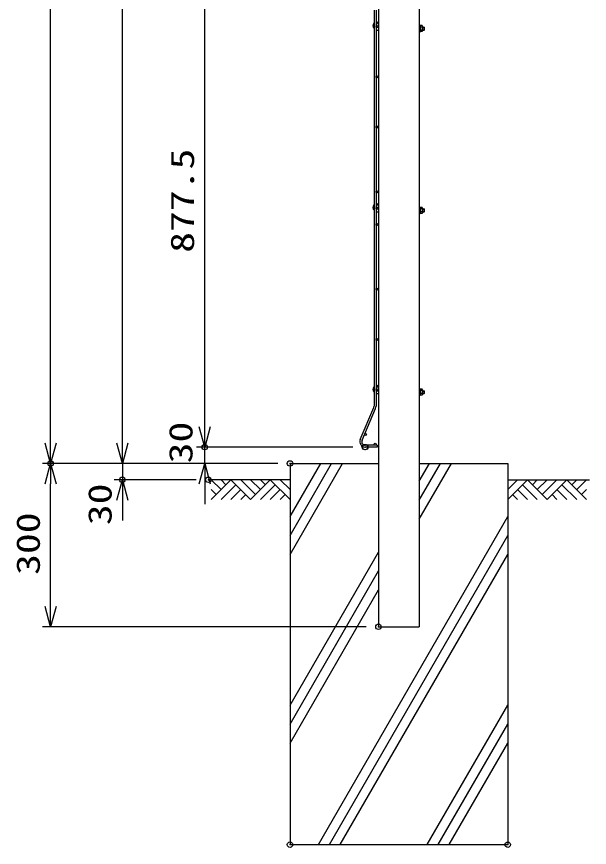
# Model space of a CAD drawing. Units: millimetres, scale not verified. Extents: x -6301 to 6299, y -4454 to 4456.
# Drawn here: x 3622 to 4674, y -1564 to -39 of the extents above; entities that cross this region are included whole.
import ezdxf
from ezdxf.enums import TextEntityAlignment as Align

# ---------------------------------------------------------------- set-up
doc = ezdxf.new("R2010")
doc.units = ezdxf.units.MM
doc.header["$LTSCALE"] = 20
doc.header["$PDMODE"] = 32
doc.header["$PDSIZE"] = 10
for name, color, linetype, lineweight in [('0-3_0', 7, 'Continuous', 25), ('0-7_LAYER03', 7, 'Continuous', 25), ('0-8_EXTCNT-LMEC0', 4, 'Continuous', 25), ('0-9_EXTCNT-L', 7, 'Continuous', 25)]:
    doc.layers.add(name, color=color, linetype=linetype, lineweight=lineweight)
doc.layers.add('0-4_DEFPOINTS', color=7, linetype='Continuous')
doc.styles.add('ＭＳ ゴシック', font='')
doc.styles.get('ＭＳ ゴシック').set_extended_font_data('MS Gothic')

# ---------------------------------------------------------------- blocks, each defined once
blk = doc.blocks.new('_Open30')
at = {"layer": '0-3_0', "color": 2}
blk.add_line((0, 0), (-20, 0), dxfattribs=at)
blk.add_lwpolyline([(-20, 5.36), (0, 0), (-20, -5.36)], dxfattribs=at)

msp = doc.modelspace()

# ---------------------------------------------------------------- linework, layer by layer
at = {"layer": '0-3_0', "color": 2}
for p, q in [((3684.18, -821.74), (3684.18, 1307.97)), ((3816.04, -821.74), (3816.04, 903.26)), ((3967.47, -791.74), (3967.47, 10.77)), ((3967.47, -791.74), (3967.47, -754.24)), ((3816.04, -821.74), (3816.04, -784.24)), ((3967.47, -859.24), (3967.47, -829.24)), ((3816.04, -859.24), (3816.04, -889.24)), ((3684.18, -1121.74), (3684.18, -896.74)), ((3967.47, -896.74), (3967.47, -934.24)), ((3816.04, -926.74), (3816.04, -964.24))]:
    msp.add_line(p, q, dxfattribs=at)
at = {"layer": '0-3_0', "color": 3}
for p, q in [((4278.44, -26.79), (4278.44, -754.17)), ((4282.04, -26.79), (4282.04, -754.17)), ((4253.03, -815.32), (4277.93, -756.67)), ((4256.35, -816.73), (4281.24, -758.08)), ((4284.04, -825.63), (4262.24, -825.63)), ((4284.04, -825.63), (4262.24, -825.63)), ((4284.04, -829.23), (4262.24, -829.23)), ((4284.04, -829.23), (4262.24, -829.23)), ((4284.04, -825.63), (4284.04, -829.23))]:
    msp.add_line(p, q, dxfattribs=at)
at = {"layer": '0-3_0'}
for p, q in [((4278.06, -50.85), (4278.44, -50.35)), ((4285.19, -50.03), (4282.04, -47.66)), ((4282.21, -53.98), (4285.19, -50.03)), ((4284.29, -58.14), (4286.54, -58.14)), ((4361.54, -54.24), (4361.54, -67.24)), ((4361.54, -54.24), (4362.34, -54.24)), ((4362.34, -54.24), (4362.34, -67.24)), ((4367.04, -55.22), (4362.9, -55.22)), ((4367.04, -57.98), (4362.9, -57.98)), ((4367.54, -56.59), (4367.54, -65.08)), ((4367.54, -58.14), (4370.33, -58.14)), ((4367.54, -58.74), (4370.75, -58.74)), ((4370.33, -58.14), (4370.33, -63.34)), ((4284.29, -63.34), (4286.54, -63.34)), ((4361.54, -67.24), (4362.34, -67.24)), ((4362.34, -67.24), (4362.9, -66.27)), ((4367.04, -63.51), (4362.9, -63.51)), ((4367.04, -66.27), (4362.9, -66.27)), ((4367.54, -62.74), (4370.75, -62.74)), ((4367.54, -63.34), (4370.33, -63.34)), ((4278.06, -384.6), (4278.44, -384.1)), ((4285.19, -383.78), (4282.04, -381.41)), ((4282.22, -387.73), (4285.19, -383.78)), ((4284.29, -391.89), (4286.54, -391.89)), ((4361.54, -387.99), (4361.54, -400.99)), ((4361.54, -387.99), (4362.34, -387.99)), ((4362.34, -387.99), (4362.34, -400.99)), ((4367.04, -388.97), (4362.91, -388.97)), ((4367.04, -391.73), (4362.91, -391.73)), ((4367.54, -390.34), (4367.54, -398.83)), ((4367.54, -391.89), (4370.33, -391.89)), ((4367.54, -392.49), (4370.76, -392.49)), ((4367.54, -396.49), (4370.76, -396.49)), ((4370.33, -391.89), (4370.33, -397.09)), ((4284.29, -397.09), (4286.54, -397.09)), ((4361.54, -400.99), (4362.34, -400.99)), ((4362.34, -400.99), (4362.91, -400.02)), ((4367.04, -397.26), (4362.91, -397.26)), ((4367.04, -400.02), (4362.91, -400.02)), ((4367.54, -397.09), (4370.33, -397.09)), ((4285.19, -717.53), (4282.04, -715.16)), ((4285.19, -717.53), (4282.04, -715.16)), ((4278.06, -718.35), (4278.44, -717.85)), ((4278.06, -718.35), (4278.44, -717.85)), ((4282.22, -721.48), (4285.19, -717.53)), ((4282.22, -721.48), (4285.19, -717.53)), ((4284.29, -725.64), (4286.54, -725.64)), ((4284.29, -725.64), (4286.54, -725.64)), ((4284.29, -730.84), (4286.54, -730.84)), ((4284.29, -730.84), (4286.54, -730.84)), ((4361.54, -721.74), (4361.54, -734.74)), ((4361.54, -721.74), (4362.34, -721.74)), ((4361.54, -721.74), (4361.54, -734.74)), ((4361.54, -721.74), (4362.34, -721.74)), ((4362.34, -721.74), (4362.34, -734.74)), ((4362.34, -721.74), (4362.34, -734.74)), ((4367.04, -722.72), (4362.91, -722.72)), ((4367.04, -722.72), (4362.91, -722.72)), ((4367.04, -725.48), (4362.91, -725.48)), ((4367.04, -725.48), (4362.91, -725.48)), ((4367.04, -731.01), (4362.91, -731.01)), ((4367.04, -731.01), (4362.91, -731.01)), ((4367.54, -724.09), (4367.54, -732.58)), ((4367.54, -724.09), (4367.54, -732.58)), ((4367.54, -725.64), (4370.33, -725.64)), ((4367.54, -725.64), (4370.33, -725.64)), ((4367.54, -726.24), (4370.76, -726.24)), ((4367.54, -726.24), (4370.76, -726.24)), ((4367.54, -730.24), (4370.76, -730.24)), ((4367.54, -730.24), (4370.76, -730.24)), ((4367.54, -730.84), (4370.33, -730.84)), ((4367.54, -730.84), (4370.33, -730.84)), ((4370.33, -725.64), (4370.33, -730.84)), ((4370.33, -725.64), (4370.33, -730.84)), ((4361.54, -734.74), (4362.34, -734.74)), ((4361.54, -734.74), (4362.34, -734.74)), ((4362.34, -734.74), (4362.91, -733.77)), ((4362.34, -734.74), (4362.91, -733.77)), ((4367.04, -733.77), (4362.91, -733.77)), ((4367.04, -733.77), (4362.91, -733.77)), ((4124.04, -859.24), (4124.04, -1559.24)), ((4124.04, -859.24), (4286.54, -859.24)), ((4124.04, -1026.22), (4220.45, -859.24)), ((4124.04, -991.58), (4200.45, -859.24)), ((4124.04, -956.94), (4180.45, -859.24)), ((4124.04, -859.24), (4124.04, -1559.24)), ((4124.04, -859.24), (4286.54, -859.24)), ((4124.04, -1026.22), (4220.45, -859.24)), ((4124.04, -991.58), (4200.45, -859.24)), ((4124.04, -956.94), (4180.45, -859.24)), ((4361.54, -859.24), (4524.04, -859.24)), ((4361.54, -961.27), (4420.45, -859.24)), ((4361.54, -926.63), (4400.45, -859.24)), ((4361.54, -891.99), (4380.45, -859.24)), ((4361.54, -859.24), (4524.04, -859.24)), ((4361.54, -961.27), (4420.45, -859.24)), ((4361.54, -926.63), (4400.45, -859.24)), ((4361.54, -891.99), (4380.45, -859.24)), ((4524.04, -859.24), (4524.04, -1559.24)), ((4524.04, -859.24), (4524.04, -1559.24)), ((4176.3, -1559.24), (4524.04, -956.94)), ((4176.3, -1559.24), (4524.04, -956.94)), ((4196.3, -1559.24), (4524.04, -991.58)), ((4196.3, -1559.24), (4524.04, -991.58)), ((4124.04, -1303.35), (4286.54, -1021.89)), ((4124.04, -1303.35), (4286.54, -1021.89)), ((4216.3, -1559.24), (4524.04, -1026.22)), ((4216.3, -1559.24), (4524.04, -1026.22)), ((4124.04, -1337.99), (4286.54, -1056.53)), ((4124.04, -1337.99), (4286.54, -1056.53)), ((4124.04, -1372.63), (4286.54, -1091.17)), ((4124.04, -1372.63), (4286.54, -1091.17)), ((4286.54, -1159.24), (4361.54, -1159.24)), ((4286.54, -1159.24), (4361.54, -1159.24)), ((4376.3, -1559.24), (4524.04, -1303.35)), ((4376.3, -1559.24), (4524.04, -1303.35)), ((4396.3, -1559.24), (4524.04, -1337.99)), ((4396.3, -1559.24), (4524.04, -1337.99)), ((4416.3, -1559.24), (4524.04, -1372.63)), ((4416.3, -1559.24), (4524.04, -1372.63)), ((4124.04, -1559.24), (4524.04, -1559.24)), ((4124.04, -1559.24), (4524.04, -1559.24))]:
    msp.add_line(p, q, dxfattribs=at)
at = {"layer": '0-3_0', "color": 1}
for p, q in [((4239.32, -829.24), (3952.47, -829.24)), ((4239.74, -829.24), (3952.47, -829.24)), ((4101.54, -859.24), (3669.18, -859.24)), ((4101.54, -859.24), (3669.18, -859.24)), ((4101.54, -859.24), (3801.04, -859.24)), ((4101.54, -859.24), (3801.04, -859.24)), ((4101.54, -859.24), (3952.47, -859.24)), ((3951.54, -889.24), (3801.04, -889.24)), ((4264.04, -1159.24), (3669.18, -1159.24))]:
    msp.add_line(p, q, dxfattribs=at)
at = {"layer": '0-3_0'}
for points in [[(4362.34, -54.24), (4362.9, -55.22), (4362.9, -66.27)], [(4362.34, -387.99), (4362.91, -388.97), (4362.91, -400.02)], [(4362.34, -721.74), (4362.91, -722.72), (4362.91, -733.77)], [(4362.34, -721.74), (4362.91, -722.72), (4362.91, -733.77)]]:
    msp.add_lwpolyline(points, dxfattribs=at)
at = {"layer": '0-3_0', "color": 3}
for centre in [(4283.84, -56.73), (4283.84, -149.11), (4283.84, -241.48), (4283.84, -360.48), (4283.84, -390.48), (4283.84, -420.48), (4283.84, -539.48), (4283.84, -631.86), (4283.84, -724.23), (4262.77, -806.21), (4280.54, -823.83)]:
    msp.add_circle(centre, 1.8, dxfattribs=at)
at = {"layer": '0-3_0'}
for centre, radius, start, end in [((4284.29, -55.54), 7.8, 143, 221.40962), ((4284.29, -55.54), 2.6, 143, 149.92665), ((4284.29, -55.54), 2.6, 210.07335, 270), ((4362.18, -56.6), 1.56, 297.51974, 62.48026), ((4358.69, -60.76), 5.04, 326.51716, 33.48284), ((4365.38, -56.6), 2.16, 320.19668, 39.80332), ((4359.66, -60.74), 7.88, 339.48158, 20.51842), ((4367.29, -60.74), 4, 319.4584, 40.5416), ((4284.29, -55.54), 7.8, 253.23413, 270), ((4362.88, -63.53), 0.031, 40.87793, 319.12207), ((4362.21, -64.9), 1.53, 296.8485, 64.13989), ((4367.04, -63.51), 1.6998463427518892e-12, 159.43028, 156.8643), ((4365.42, -64.89), 2.13, 319.53759, 40.46241), ((4284.29, -389.29), 7.8, 143, 221.40962), ((4284.29, -389.29), 2.6, 143, 149.92665), ((4284.29, -389.29), 2.6, 210.07335, 270), ((4362.19, -390.35), 1.56, 297.51974, 62.48026), ((4358.7, -394.52), 5.04, 326.51716, 33.48284), ((4359.66, -394.49), 7.88, 339.48158, 20.51842), ((4365.39, -390.35), 2.16, 320.19668, 39.80332), ((4367.29, -394.49), 4, 319.4584, 40.5416), ((4284.29, -389.29), 7.8, 253.23413, 270), ((4362.88, -397.28), 0.031, 40.87793, 319.12207), ((4362.22, -398.65), 1.53, 296.8485, 64.13989), ((4367.04, -397.26), 1.6998463427518892e-12, 159.43028, 156.8643), ((4365.42, -398.64), 2.13, 319.53759, 40.46241), ((4284.29, -723.04), 7.8, 143, 221.40962), ((4284.29, -723.04), 7.8, 143, 221.40962), ((4284.29, -723.04), 2.6, 143, 149.92665), ((4284.29, -723.04), 2.6, 143, 149.92665), ((4284.29, -723.04), 2.6, 210.07335, 270), ((4284.29, -723.04), 2.6, 210.07335, 270), ((4284.29, -723.04), 7.8, 253.23413, 270), ((4284.29, -723.04), 7.8, 253.23413, 270), ((4362.88, -731.03), 0.031, 40.87793, 319.12207), ((4362.88, -731.03), 0.031, 40.87793, 319.12207), ((4362.22, -732.4), 1.53, 296.8485, 64.13989), ((4362.22, -732.4), 1.53, 296.8485, 64.13989), ((4362.19, -724.1), 1.56, 297.51974, 62.48026), ((4362.19, -724.1), 1.56, 297.51974, 62.48026), ((4358.7, -728.27), 5.04, 326.51716, 33.48284), ((4358.7, -728.27), 5.04, 326.51716, 33.48284), ((4359.66, -728.24), 7.88, 339.48158, 20.51842), ((4359.66, -728.24), 7.88, 339.48158, 20.51842), ((4367.04, -731.01), 1.6998463427518892e-12, 159.43028, 156.8643), ((4365.42, -732.39), 2.13, 319.53759, 40.46241), ((4367.04, -731.01), 1.6998463427518892e-12, 159.43028, 156.8643), ((4365.42, -732.39), 2.13, 319.53759, 40.46241), ((4365.39, -724.1), 2.16, 320.19668, 39.80332), ((4365.39, -724.1), 2.16, 320.19668, 39.80332), ((4367.29, -728.24), 4, 319.4584, 40.5416), ((4367.29, -728.24), 4, 319.4584, 40.5416)]:
    msp.add_arc(centre, radius, start, end, dxfattribs=at)
at = {"layer": '0-3_0', "color": 3}
for centre, radius, start, end in [((4272.04, -754.17), 6.4, 337, 0), ((4272.04, -754.17), 10, 337, 0), ((4262.24, -819.23), 10, 157, 270), ((4262.24, -819.23), 6.4, 157, 270)]:
    msp.add_arc(centre, radius, start, end, dxfattribs=at)
at = {"layer": '0-4_DEFPOINTS'}
for p in [(3967.47, -829.24), (4261.82, -829.24), (4262.24, -829.24), (3684.18, -859.24), (4124.04, -859.24), (3816.04, -889.24), (3974.04, -889.24), (4286.54, -1159.24), (4124.04, -1559.24), (4524.04, -1559.24)]:
    msp.add_point(p, dxfattribs=at)
at = {"layer": '0-7_LAYER03'}
for p, q in [((4124.04, -889.24), (3974.04, -889.24)), ((4124.04, -889.24), (3974.04, -889.24)), ((4524.04, -889.24), (4674.04, -889.24)), ((4524.04, -889.24), (4674.04, -889.24))]:
    msp.add_line(p, q, dxfattribs=at)
at = {"layer": '0-8_EXTCNT-LMEC0'}
for p, q in [((3997.39, -907.34), (3979.3, -889.24)), ((3979.3, -925.43), (4015.49, -889.24)), ((3997.39, -907.34), (3979.3, -889.24)), ((3979.3, -925.43), (4015.49, -889.24)), ((4006.44, -898.29), (3997.39, -889.24)), ((4006.44, -898.29), (3997.39, -889.24)), ((4024.53, -898.29), (3997.39, -925.43)), ((4024.53, -898.29), (3997.39, -925.43)), ((4051.67, -925.43), (4015.49, -889.24)), ((4051.67, -925.43), (4015.49, -889.24)), ((4060.72, -916.38), (4033.58, -889.24)), ((4060.72, -916.38), (4033.58, -889.24)), ((4069.76, -907.34), (4051.67, -889.24)), ((4051.67, -925.43), (4087.86, -889.24)), ((4069.76, -907.34), (4051.67, -889.24)), ((4051.67, -925.43), (4087.86, -889.24)), ((4078.81, -898.29), (4069.76, -889.24)), ((4078.81, -898.29), (4069.76, -889.24)), ((4096.9, -898.29), (4069.76, -925.43)), ((4096.9, -898.29), (4069.76, -925.43)), ((4124.04, -925.43), (4087.86, -889.24)), ((4124.04, -925.43), (4087.86, -889.24)), ((4124.04, -907.34), (4105.95, -889.24)), ((4124.04, -907.34), (4105.95, -889.24)), ((4524.04, -907.34), (4542.14, -889.24)), ((4524.04, -925.43), (4560.23, -889.24)), ((4524.04, -907.34), (4542.14, -889.24)), ((4524.04, -925.43), (4560.23, -889.24)), ((4551.18, -898.29), (4578.32, -925.43)), ((4551.18, -898.29), (4578.32, -925.43)), ((4596.41, -925.43), (4560.23, -889.24)), ((4596.41, -925.43), (4560.23, -889.24)), ((4569.28, -898.29), (4578.32, -889.24)), ((4569.28, -898.29), (4578.32, -889.24)), ((4578.32, -907.34), (4596.41, -889.24)), ((4578.32, -907.34), (4596.41, -889.24)), ((4587.37, -916.38), (4614.51, -889.24)), ((4587.37, -916.38), (4614.51, -889.24)), ((4596.41, -925.43), (4632.6, -889.24)), ((4596.41, -925.43), (4632.6, -889.24)), ((4623.55, -898.29), (4650.69, -925.43)), ((4623.55, -898.29), (4650.69, -925.43)), ((4668.79, -925.43), (4632.6, -889.24)), ((4668.79, -925.43), (4632.6, -889.24)), ((4641.65, -898.29), (4650.69, -889.24)), ((4641.65, -898.29), (4650.69, -889.24)), ((4650.69, -907.34), (4668.79, -889.24)), ((4650.69, -907.34), (4668.79, -889.24)), ((3988.35, -916.38), (3979.3, -907.34)), ((3988.35, -916.38), (3979.3, -907.34)), ((4033.58, -907.34), (4015.49, -925.43)), ((4033.58, -907.34), (4015.49, -925.43)), ((4105.95, -907.34), (4087.86, -925.43)), ((4105.95, -907.34), (4087.86, -925.43)), ((4542.14, -907.34), (4560.23, -925.43)), ((4542.14, -907.34), (4560.23, -925.43)), ((4614.51, -907.34), (4632.6, -925.43)), ((4614.51, -907.34), (4632.6, -925.43)), ((4659.74, -916.38), (4668.79, -907.34)), ((4659.74, -916.38), (4668.79, -907.34)), ((4042.62, -916.38), (4033.58, -925.43)), ((4042.62, -916.38), (4033.58, -925.43)), ((4115, -916.38), (4105.95, -925.43)), ((4115, -916.38), (4105.95, -925.43)), ((4533.09, -916.38), (4542.14, -925.43)), ((4533.09, -916.38), (4542.14, -925.43)), ((4605.46, -916.38), (4614.51, -925.43)), ((4605.46, -916.38), (4614.51, -925.43))]:
    msp.add_line(p, q, dxfattribs=at)
at = {"layer": '0-9_EXTCNT-L'}
for p, q in [((4361.54, 980.85), (4361.54, -1159.24)), ((4361.54, 980.85), (4361.54, -1159.24)), ((4286.54, 960.76), (4286.54, -1159.24)), ((4286.54, 960.76), (4286.54, -1159.24))]:
    msp.add_line(p, q, dxfattribs=at)

# ---------------------------------------------------------------- block references
at = {"layer": '0-3_0', "xscale": 1.875, "yscale": 1.875}
for p, rotation in [((3967.47, -829.24), 270), ((3967.47, -829.24), 270), ((3684.18, -859.24), 270), ((3816.04, -859.24), 270), ((3816.04, -859.24), 270), ((3684.18, -859.24), 90), ((3967.47, -859.24), 90), ((3816.04, -889.24), 90), ((3684.18, -1159.24), 270)]:
    msp.add_blockref('_Open30', p, dxfattribs=dict(at, rotation=rotation))

# ---------------------------------------------------------------- texts
at = {"layer": '0-3_0', "color": 3, "style": 'ＭＳ ゴシック', "width": 1.3}
for s, p in [('877.5', (3960.79, -472.45)), ('30', (3957.92, -859.03)), ('30', (3809.36, -972.59)), ('300', (3677.51, -1063.89))]:
    msp.add_text(s, height=43.26, rotation=90, dxfattribs=at).set_placement(p, align=Align.BOTTOM_LEFT)

doc.saveas('drawing.dxf')
